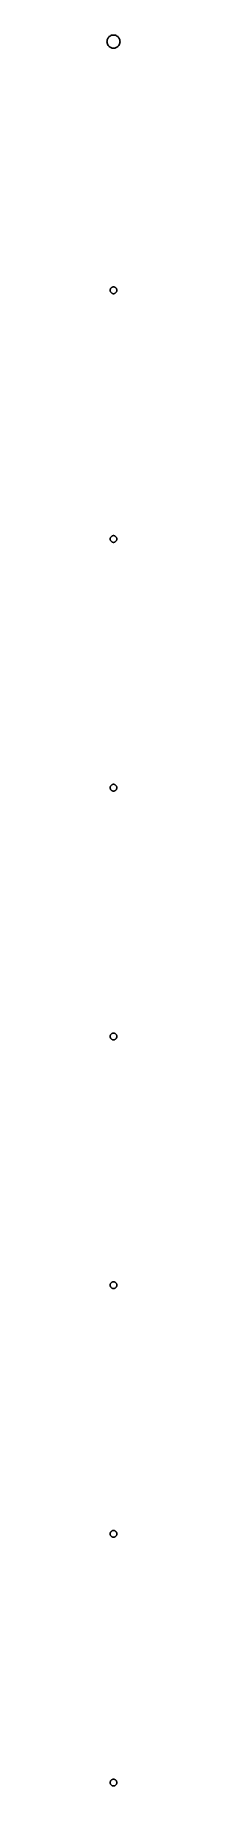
# Model space of a CAD drawing. Header units: metres. Extents: x -3 to 3, y -1 to 773.
import ezdxf

# ---------------------------------------------------------------- set-up
doc = ezdxf.new("R2010")
doc.units = ezdxf.units.M

msp = doc.modelspace()

# ---------------------------------------------------------------- linework, layer by layer
for p, q in [((-2.88, 770.36), (-2.9, 770)), ((-2.9, 770), (-2.88, 769.64)), ((-2.81, 770.72), (-2.88, 770.36)), ((-2.88, 769.64), (-2.81, 769.28)), ((-2.7, 771.07), (-2.81, 770.72)), ((-2.81, 769.28), (-2.7, 768.93)), ((-2.54, 771.4), (-2.7, 771.07)), ((-2.7, 768.93), (-2.54, 768.6)), ((-2.35, 771.71), (-2.54, 771.4)), ((-2.54, 768.6), (-2.35, 768.29)), ((-2.11, 771.99), (-2.35, 771.71)), ((-2.35, 768.29), (-2.11, 768.01)), ((-1.85, 772.23), (-2.11, 771.99)), ((-2.11, 768.01), (-1.85, 767.77)), ((-1.55, 772.45), (-1.85, 772.23)), ((-1.85, 767.77), (-1.55, 767.55)), ((-1.23, 772.62), (-1.55, 772.45)), ((-1.55, 767.55), (-1.23, 767.38)), ((-0.9, 772.76), (-1.23, 772.62)), ((-1.23, 767.38), (-0.9, 767.24)), ((-0.54, 772.85), (-0.9, 772.76)), ((-0.9, 767.24), (-0.54, 767.15)), ((-0.18, 772.89), (-0.54, 772.85)), ((-0.54, 767.15), (-0.18, 767.11)), ((0.18, 772.89), (-0.18, 772.89)), ((-0.18, 767.11), (0.18, 767.11)), ((0.54, 772.85), (0.18, 772.89)), ((0.18, 767.11), (0.54, 767.15)), ((0.9, 772.76), (0.54, 772.85)), ((0.54, 767.15), (0.9, 767.24)), ((1.23, 772.62), (0.9, 772.76)), ((0.9, 767.24), (1.23, 767.38)), ((1.55, 772.45), (1.23, 772.62)), ((1.23, 767.38), (1.55, 767.55)), ((1.85, 772.23), (1.55, 772.45)), ((1.55, 767.55), (1.85, 767.77)), ((2.11, 771.99), (1.85, 772.23)), ((1.85, 767.77), (2.11, 768.01)), ((2.35, 771.71), (2.11, 771.99)), ((2.11, 768.01), (2.35, 768.29)), ((2.54, 771.4), (2.35, 771.71)), ((2.35, 768.29), (2.54, 768.6)), ((2.7, 771.07), (2.54, 771.4)), ((2.54, 768.6), (2.7, 768.93)), ((2.81, 770.72), (2.7, 771.07)), ((2.7, 768.93), (2.81, 769.28)), ((2.88, 770.36), (2.81, 770.72)), ((2.81, 769.28), (2.88, 769.64)), ((2.9, 770), (2.88, 770.36)), ((2.88, 769.64), (2.9, 770)), ((-1.49, 660.19), (-1.5, 660)), ((-1.5, 660), (-1.49, 659.81)), ((-1.45, 660.37), (-1.49, 660.19)), ((-1.49, 659.81), (-1.45, 659.63)), ((-1.39, 660.55), (-1.45, 660.37)), ((-1.45, 659.63), (-1.39, 659.45)), ((-1.31, 660.72), (-1.39, 660.55)), ((-1.39, 659.45), (-1.31, 659.28)), ((-1.21, 660.88), (-1.31, 660.72)), ((-1.31, 659.28), (-1.21, 659.12)), ((-1.09, 661.03), (-1.21, 660.88)), ((-1.21, 659.12), (-1.09, 658.97)), ((-0.96, 661.16), (-1.09, 661.03)), ((-1.09, 658.97), (-0.96, 658.84)), ((-0.8, 661.27), (-0.96, 661.16)), ((-0.96, 658.84), (-0.8, 658.73)), ((-0.64, 661.36), (-0.8, 661.27)), ((-0.8, 658.73), (-0.64, 658.64)), ((-0.46, 661.43), (-0.64, 661.36)), ((-0.64, 658.64), (-0.46, 658.57)), ((-0.28, 661.47), (-0.46, 661.43)), ((-0.46, 658.57), (-0.28, 658.53)), ((-0.09, 661.5), (-0.28, 661.47)), ((-0.28, 658.53), (-0.09, 658.5)), ((0.09, 661.5), (-0.09, 661.5)), ((-0.09, 658.5), (0.09, 658.5)), ((0.28, 661.47), (0.09, 661.5)), ((0.09, 658.5), (0.28, 658.53)), ((0.46, 661.43), (0.28, 661.47)), ((0.28, 658.53), (0.46, 658.57)), ((0.64, 661.36), (0.46, 661.43)), ((0.46, 658.57), (0.64, 658.64)), ((0.8, 661.27), (0.64, 661.36)), ((0.64, 658.64), (0.8, 658.73)), ((0.96, 661.16), (0.8, 661.27)), ((0.8, 658.73), (0.96, 658.84)), ((1.09, 661.03), (0.96, 661.16)), ((0.96, 658.84), (1.09, 658.97)), ((1.21, 660.88), (1.09, 661.03)), ((1.09, 658.97), (1.21, 659.12)), ((1.31, 660.72), (1.21, 660.88)), ((1.21, 659.12), (1.31, 659.28)), ((1.39, 660.55), (1.31, 660.72)), ((1.31, 659.28), (1.39, 659.45)), ((1.45, 660.37), (1.39, 660.55)), ((1.39, 659.45), (1.45, 659.63)), ((1.49, 660.19), (1.45, 660.37)), ((1.45, 659.63), (1.49, 659.81)), ((1.5, 660), (1.49, 660.19)), ((1.49, 659.81), (1.5, 660)), ((-1.49, 550.19), (-1.5, 550)), ((-1.5, 550), (-1.49, 549.81)), ((-1.45, 550.37), (-1.49, 550.19)), ((-1.39, 550.55), (-1.45, 550.37)), ((-1.31, 550.72), (-1.39, 550.55)), ((-1.21, 550.88), (-1.31, 550.72)), ((-1.09, 551.03), (-1.21, 550.88)), ((-0.96, 551.16), (-1.09, 551.03)), ((-0.8, 551.27), (-0.96, 551.16)), ((-0.64, 551.36), (-0.8, 551.27)), ((-0.46, 551.43), (-0.64, 551.36)), ((-0.28, 551.47), (-0.46, 551.43)), ((-0.09, 551.5), (-0.28, 551.47)), ((0.09, 551.5), (-0.09, 551.5)), ((0.28, 551.47), (0.09, 551.5)), ((0.46, 551.43), (0.28, 551.47)), ((0.64, 551.36), (0.46, 551.43)), ((0.8, 551.27), (0.64, 551.36)), ((0.96, 551.16), (0.8, 551.27)), ((1.09, 551.03), (0.96, 551.16)), ((1.21, 550.88), (1.09, 551.03)), ((1.31, 550.72), (1.21, 550.88)), ((1.39, 550.55), (1.31, 550.72)), ((1.45, 550.37), (1.39, 550.55)), ((1.49, 550.19), (1.45, 550.37)), ((1.5, 550), (1.49, 550.19)), ((1.49, 549.81), (1.5, 550)), ((-1.49, 549.81), (-1.45, 549.63)), ((-1.45, 549.63), (-1.39, 549.45)), ((-1.39, 549.45), (-1.31, 549.28)), ((-1.31, 549.28), (-1.21, 549.12)), ((-1.21, 549.12), (-1.09, 548.97)), ((-1.09, 548.97), (-0.96, 548.84)), ((-0.96, 548.84), (-0.8, 548.73)), ((-0.8, 548.73), (-0.64, 548.64)), ((-0.64, 548.64), (-0.46, 548.57)), ((-0.46, 548.57), (-0.28, 548.53)), ((-0.28, 548.53), (-0.09, 548.5)), ((-0.09, 548.5), (0.09, 548.5)), ((0.09, 548.5), (0.28, 548.53)), ((0.28, 548.53), (0.46, 548.57)), ((0.46, 548.57), (0.64, 548.64)), ((0.64, 548.64), (0.8, 548.73)), ((0.8, 548.73), (0.96, 548.84)), ((0.96, 548.84), (1.09, 548.97)), ((1.09, 548.97), (1.21, 549.12)), ((1.21, 549.12), (1.31, 549.28)), ((1.31, 549.28), (1.39, 549.45)), ((1.39, 549.45), (1.45, 549.63)), ((1.45, 549.63), (1.49, 549.81)), ((-0.46, 441.43), (-0.64, 441.36)), ((-0.28, 441.47), (-0.46, 441.43)), ((-0.09, 441.5), (-0.28, 441.47)), ((0.09, 441.5), (-0.09, 441.5)), ((0.28, 441.47), (0.09, 441.5)), ((0.46, 441.43), (0.28, 441.47)), ((0.64, 441.36), (0.46, 441.43)), ((-1.49, 440.19), (-1.5, 440)), ((-1.5, 440), (-1.49, 439.81)), ((-1.45, 440.37), (-1.49, 440.19)), ((-1.49, 439.81), (-1.45, 439.63)), ((-1.39, 440.55), (-1.45, 440.37)), ((-1.45, 439.63), (-1.39, 439.45)), ((-1.31, 440.72), (-1.39, 440.55)), ((-1.39, 439.45), (-1.31, 439.28)), ((-1.21, 440.88), (-1.31, 440.72)), ((-1.31, 439.28), (-1.21, 439.12)), ((-1.09, 441.03), (-1.21, 440.88)), ((-1.21, 439.12), (-1.09, 438.97)), ((-0.96, 441.16), (-1.09, 441.03)), ((-1.09, 438.97), (-0.96, 438.84)), ((-0.8, 441.27), (-0.96, 441.16)), ((-0.96, 438.84), (-0.8, 438.73)), ((-0.64, 441.36), (-0.8, 441.27)), ((-0.8, 438.73), (-0.64, 438.64)), ((-0.64, 438.64), (-0.46, 438.57)), ((-0.46, 438.57), (-0.28, 438.53)), ((-0.28, 438.53), (-0.09, 438.5)), ((-0.09, 438.5), (0.09, 438.5)), ((0.09, 438.5), (0.28, 438.53)), ((0.28, 438.53), (0.46, 438.57)), ((0.46, 438.57), (0.64, 438.64)), ((0.8, 441.27), (0.64, 441.36)), ((0.64, 438.64), (0.8, 438.73)), ((0.96, 441.16), (0.8, 441.27)), ((0.8, 438.73), (0.96, 438.84)), ((1.09, 441.03), (0.96, 441.16)), ((0.96, 438.84), (1.09, 438.97)), ((1.21, 440.88), (1.09, 441.03)), ((1.09, 438.97), (1.21, 439.12)), ((1.31, 440.72), (1.21, 440.88)), ((1.21, 439.12), (1.31, 439.28)), ((1.39, 440.55), (1.31, 440.72)), ((1.31, 439.28), (1.39, 439.45)), ((1.45, 440.37), (1.39, 440.55)), ((1.39, 439.45), (1.45, 439.63)), ((1.49, 440.19), (1.45, 440.37)), ((1.45, 439.63), (1.49, 439.81)), ((1.5, 440), (1.49, 440.19)), ((1.49, 439.81), (1.5, 440)), ((-1.49, 330.19), (-1.5, 330)), ((-1.5, 330), (-1.49, 329.81)), ((-1.45, 330.37), (-1.49, 330.19)), ((-1.49, 329.81), (-1.45, 329.63)), ((-1.39, 330.55), (-1.45, 330.37)), ((-1.45, 329.63), (-1.39, 329.45)), ((-1.31, 330.72), (-1.39, 330.55)), ((-1.39, 329.45), (-1.31, 329.28)), ((-1.21, 330.88), (-1.31, 330.72)), ((-1.31, 329.28), (-1.21, 329.12)), ((-1.09, 331.03), (-1.21, 330.88)), ((-1.21, 329.12), (-1.09, 328.97)), ((-0.96, 331.16), (-1.09, 331.03)), ((-1.09, 328.97), (-0.96, 328.84)), ((-0.8, 331.27), (-0.96, 331.16)), ((-0.96, 328.84), (-0.8, 328.73)), ((-0.64, 331.36), (-0.8, 331.27)), ((-0.8, 328.73), (-0.64, 328.64)), ((-0.46, 331.43), (-0.64, 331.36)), ((-0.64, 328.64), (-0.46, 328.57)), ((-0.28, 331.47), (-0.46, 331.43)), ((-0.46, 328.57), (-0.28, 328.53)), ((-0.09, 331.5), (-0.28, 331.47)), ((-0.28, 328.53), (-0.09, 328.5)), ((0.09, 331.5), (-0.09, 331.5)), ((-0.09, 328.5), (0.09, 328.5)), ((0.28, 331.47), (0.09, 331.5)), ((0.09, 328.5), (0.28, 328.53)), ((0.46, 331.43), (0.28, 331.47)), ((0.28, 328.53), (0.46, 328.57)), ((0.64, 331.36), (0.46, 331.43)), ((0.46, 328.57), (0.64, 328.64)), ((0.8, 331.27), (0.64, 331.36)), ((0.64, 328.64), (0.8, 328.73)), ((0.96, 331.16), (0.8, 331.27)), ((0.8, 328.73), (0.96, 328.84)), ((1.09, 331.03), (0.96, 331.16)), ((0.96, 328.84), (1.09, 328.97)), ((1.21, 330.88), (1.09, 331.03)), ((1.09, 328.97), (1.21, 329.12)), ((1.31, 330.72), (1.21, 330.88)), ((1.21, 329.12), (1.31, 329.28)), ((1.39, 330.55), (1.31, 330.72)), ((1.31, 329.28), (1.39, 329.45)), ((1.45, 330.37), (1.39, 330.55)), ((1.39, 329.45), (1.45, 329.63)), ((1.49, 330.19), (1.45, 330.37)), ((1.45, 329.63), (1.49, 329.81)), ((1.5, 330), (1.49, 330.19)), ((1.49, 329.81), (1.5, 330)), ((-1.49, 220.19), (-1.5, 220)), ((-1.5, 220), (-1.49, 219.81)), ((-1.45, 220.37), (-1.49, 220.19)), ((-1.49, 219.81), (-1.45, 219.63)), ((-1.39, 220.55), (-1.45, 220.37)), ((-1.45, 219.63), (-1.39, 219.45)), ((-1.31, 220.72), (-1.39, 220.55)), ((-1.39, 219.45), (-1.31, 219.28)), ((-1.21, 220.88), (-1.31, 220.72)), ((-1.31, 219.28), (-1.21, 219.12)), ((-1.09, 221.03), (-1.21, 220.88)), ((-1.21, 219.12), (-1.09, 218.97)), ((-0.96, 221.16), (-1.09, 221.03)), ((-1.09, 218.97), (-0.96, 218.84)), ((-0.8, 221.27), (-0.96, 221.16)), ((-0.96, 218.84), (-0.8, 218.73)), ((-0.64, 221.36), (-0.8, 221.27)), ((-0.8, 218.73), (-0.64, 218.64)), ((-0.46, 221.43), (-0.64, 221.36)), ((-0.64, 218.64), (-0.46, 218.57)), ((-0.28, 221.47), (-0.46, 221.43)), ((-0.46, 218.57), (-0.28, 218.53)), ((-0.09, 221.5), (-0.28, 221.47)), ((-0.28, 218.53), (-0.09, 218.5)), ((0.09, 221.5), (-0.09, 221.5)), ((-0.09, 218.5), (0.09, 218.5)), ((0.28, 221.47), (0.09, 221.5)), ((0.09, 218.5), (0.28, 218.53)), ((0.46, 221.43), (0.28, 221.47)), ((0.28, 218.53), (0.46, 218.57)), ((0.64, 221.36), (0.46, 221.43)), ((0.46, 218.57), (0.64, 218.64)), ((0.8, 221.27), (0.64, 221.36)), ((0.64, 218.64), (0.8, 218.73)), ((0.96, 221.16), (0.8, 221.27)), ((0.8, 218.73), (0.96, 218.84)), ((1.09, 221.03), (0.96, 221.16)), ((0.96, 218.84), (1.09, 218.97)), ((1.21, 220.88), (1.09, 221.03)), ((1.09, 218.97), (1.21, 219.12)), ((1.31, 220.72), (1.21, 220.88)), ((1.21, 219.12), (1.31, 219.28)), ((1.39, 220.55), (1.31, 220.72)), ((1.31, 219.28), (1.39, 219.45)), ((1.45, 220.37), (1.39, 220.55)), ((1.39, 219.45), (1.45, 219.63)), ((1.49, 220.19), (1.45, 220.37)), ((1.45, 219.63), (1.49, 219.81)), ((1.5, 220), (1.49, 220.19)), ((1.49, 219.81), (1.5, 220)), ((-1.49, 110.19), (-1.5, 110)), ((-1.5, 110), (-1.49, 109.81)), ((-1.45, 110.37), (-1.49, 110.19)), ((-1.49, 109.81), (-1.45, 109.63)), ((-1.39, 110.55), (-1.45, 110.37)), ((-1.45, 109.63), (-1.39, 109.45)), ((-1.31, 110.72), (-1.39, 110.55)), ((-1.39, 109.45), (-1.31, 109.28)), ((-1.21, 110.88), (-1.31, 110.72)), ((-1.31, 109.28), (-1.21, 109.12)), ((-1.09, 111.03), (-1.21, 110.88)), ((-1.21, 109.12), (-1.09, 108.97)), ((-0.96, 111.16), (-1.09, 111.03)), ((-1.09, 108.97), (-0.96, 108.84)), ((-0.8, 111.27), (-0.96, 111.16)), ((-0.96, 108.84), (-0.8, 108.73)), ((-0.64, 111.36), (-0.8, 111.27)), ((-0.8, 108.73), (-0.64, 108.64)), ((-0.46, 111.43), (-0.64, 111.36)), ((-0.64, 108.64), (-0.46, 108.57)), ((-0.28, 111.47), (-0.46, 111.43)), ((-0.46, 108.57), (-0.28, 108.53)), ((-0.09, 111.5), (-0.28, 111.47)), ((-0.28, 108.53), (-0.09, 108.5)), ((0.09, 111.5), (-0.09, 111.5)), ((-0.09, 108.5), (0.09, 108.5)), ((0.28, 111.47), (0.09, 111.5)), ((0.09, 108.5), (0.28, 108.53)), ((0.46, 111.43), (0.28, 111.47)), ((0.28, 108.53), (0.46, 108.57)), ((0.64, 111.36), (0.46, 111.43)), ((0.46, 108.57), (0.64, 108.64)), ((0.8, 111.27), (0.64, 111.36)), ((0.64, 108.64), (0.8, 108.73)), ((0.96, 111.16), (0.8, 111.27)), ((0.8, 108.73), (0.96, 108.84)), ((1.09, 111.03), (0.96, 111.16)), ((0.96, 108.84), (1.09, 108.97)), ((1.21, 110.88), (1.09, 111.03)), ((1.09, 108.97), (1.21, 109.12)), ((1.31, 110.72), (1.21, 110.88)), ((1.21, 109.12), (1.31, 109.28)), ((1.39, 110.55), (1.31, 110.72)), ((1.31, 109.28), (1.39, 109.45)), ((1.45, 110.37), (1.39, 110.55)), ((1.39, 109.45), (1.45, 109.63)), ((1.49, 110.19), (1.45, 110.37)), ((1.45, 109.63), (1.49, 109.81)), ((1.5, 110), (1.49, 110.19)), ((1.49, 109.81), (1.5, 110)), ((-1.49, 0.19), (-1.5, 0)), ((-1.5, 0), (-1.49, -0.19)), ((-1.45, 0.37), (-1.49, 0.19)), ((-1.39, 0.55), (-1.45, 0.37)), ((-1.31, 0.72), (-1.39, 0.55)), ((-1.21, 0.88), (-1.31, 0.72)), ((-1.09, 1.03), (-1.21, 0.88)), ((-0.96, 1.16), (-1.09, 1.03)), ((-0.8, 1.27), (-0.96, 1.16)), ((-0.64, 1.36), (-0.8, 1.27)), ((-0.46, 1.43), (-0.64, 1.36)), ((-0.28, 1.47), (-0.46, 1.43)), ((-0.09, 1.5), (-0.28, 1.47)), ((0.09, 1.5), (-0.09, 1.5)), ((0.28, 1.47), (0.09, 1.5)), ((0.46, 1.43), (0.28, 1.47)), ((0.64, 1.36), (0.46, 1.43)), ((0.8, 1.27), (0.64, 1.36)), ((0.96, 1.16), (0.8, 1.27)), ((1.09, 1.03), (0.96, 1.16)), ((1.21, 0.88), (1.09, 1.03)), ((1.31, 0.72), (1.21, 0.88)), ((1.39, 0.55), (1.31, 0.72)), ((1.45, 0.37), (1.39, 0.55)), ((1.49, 0.19), (1.45, 0.37)), ((1.5, 0), (1.49, 0.19)), ((1.49, -0.19), (1.5, 0)), ((-1.49, -0.19), (-1.45, -0.37)), ((-1.45, -0.37), (-1.39, -0.55)), ((-1.39, -0.55), (-1.31, -0.72)), ((-1.31, -0.72), (-1.21, -0.88)), ((-1.21, -0.88), (-1.09, -1.03)), ((-1.09, -1.03), (-0.96, -1.16)), ((-0.96, -1.16), (-0.8, -1.27)), ((-0.8, -1.27), (-0.64, -1.36)), ((-0.64, -1.36), (-0.46, -1.43)), ((-0.46, -1.43), (-0.28, -1.47)), ((-0.28, -1.47), (-0.09, -1.5)), ((-0.09, -1.5), (0.09, -1.5)), ((0.09, -1.5), (0.28, -1.47)), ((0.28, -1.47), (0.46, -1.43)), ((0.46, -1.43), (0.64, -1.36)), ((0.64, -1.36), (0.8, -1.27)), ((0.8, -1.27), (0.96, -1.16)), ((0.96, -1.16), (1.09, -1.03)), ((1.09, -1.03), (1.21, -0.88)), ((1.21, -0.88), (1.31, -0.72)), ((1.31, -0.72), (1.39, -0.55)), ((1.39, -0.55), (1.45, -0.37)), ((1.45, -0.37), (1.49, -0.19))]:
    msp.add_line(p, q)

doc.saveas('drawing.dxf')
